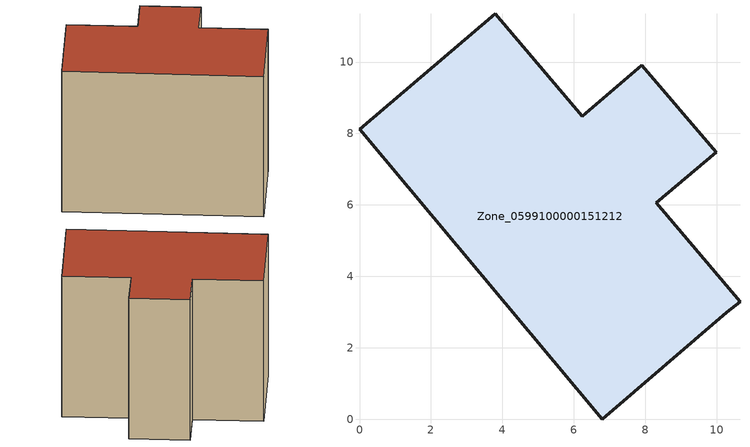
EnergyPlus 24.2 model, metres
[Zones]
Zone_0599100000151212
 floor ground (C_G): 9.98,7.47 8.3,6.06 10.65,3.29 10.29,2.99 6.79,0 0,8.12 3.8,11.35 6.23,8.49 7.9,9.91 z0.17
 wall outside (C_F): 3.8,11.35 0,8.12 6.79,0 10.29,2.99 10.65,3.29 8.3,6.06 9.98,7.47 7.9,9.91 6.23,8.49 3.8,11.35 z0.17:8.56
 roof outside (C_R): 6.79,0 10.29,2.99 10.65,3.29 8.3,6.06 9.98,7.47 7.9,9.91 6.23,8.49 3.8,11.35 0,8.12 z8.56
[BUILDING]
Pand.0599100000151212: North Axis=0; Terrain=City; Loads Convergence Tolerance Value=0.04; Temperature Convergence Tolerance Value=0.4; Solar Distribution=FullExterior; Maximum Number of Warmup Days=25; Minimum Number of Warmup Days=1
[Site:Location]
Rotterdam.The.Hague.AP_ZH_NLD Design_Conditions: Latitude=51.96; Longitude=4.45; Time Zone=1; Elevation=-4.5
[SITE:GROUNDTEMPERATURE:BUILDINGSURFACE]
18, 18, 18, 18, 18, 18, 18, 18, 18, 18, 18, 18
[MATERIAL] Thermal Absorptance=0.9; Solar Absorptance=0.7; Visible Absorptance=0.7
Name | Roughness | Thickness | Conductivity | Density | Specific Heat
G.TC.1975-1991 | MediumSmooth | 0.15 | 0.288461 | 540 | 1210
F.TC.1975-1991 | Rough | 0.3 | 0.230769 | 1920 | 840
R.TC.1975-1991 | MediumRough | 0.2 | 0.153846 | 1500 | 1000
[CONSTRUCTION]
C_G: G.TC.1975-1991
C_F: F.TC.1975-1991
C_R: R.TC.1975-1991
[ZONE]
Zone_0599100000151212: Type=1; Multiplier=1; Ceiling Height=Autocalculate; Volume=Autocalculate; Floor Area=autocalculate; Part of Total Floor Area=Yes
[ZONEINFILTRATION:DESIGNFLOWRATE]
Infil_Zone_0599100000151212: Zone or ZoneList or Space or SpaceList=Zone_0599100000151212; Schedule=AlwaysOn; Design Flow Rate Calculation Method=Flow/Area; Flow Rate per Floor Area=0.003; Constant Term Coefficient=1; Temperature Term Coefficient=0; Velocity Term Coefficient=0; Velocity Squared Term Coefficient=0
[HVACTEMPLATE:ZONE:IDEALLOADSAIRSYSTEM]
Zone_0599100000151212: Maximum Heating Supply Air Temperature=50; Minimum Cooling Supply Air Temperature=13; Maximum Heating Supply Air Humidity Ratio=0.0156; Minimum Cooling Supply Air Humidity Ratio=0.0077; Heating Limit=NoLimit; Cooling Limit=NoLimit; Dehumidification Control Type=ConstantSensibleHeatRatio; Cooling Sensible Heat Ratio=0.7; Dehumidification Setpoint=60; Humidification Control Type=None; Humidification Setpoint=30; Outdoor Air Method=None; Outdoor Air Flow Rate per Person=0.00944; Outdoor Air Flow Rate per Zone Floor Area=0; Outdoor Air Flow Rate per Zone=0; Demand Controlled Ventilation Type=None; Outdoor Air Economizer Type=NoEconomizer; Heat Recovery Type=None; Sensible Heat Recovery Effectiveness=0.7; Latent Heat Recovery Effectiveness=0.65
[ZONECONTROL:THERMOSTAT]
ThermostatControl_Zone_0599100000151212: Zone or ZoneList=Zone_0599100000151212; Control Type Schedule=DualSetpointControlType; Control 1=Thermostat_Zone_0599100000151212; Temperature Difference Between Cutout And Setpoint=0
[THERMOSTATSETPOINT:DUALSETPOINT]
Thermostat_Zone_0599100000151212: Heating Setpoint Temperature Schedule=HeatingSetpoint_Zone_0599100000151212; Cooling Setpoint Temperature Schedule=CoolingSetpoint_Zone_0599100000151212
[SCHEDULE:COMPACT]
HeatingSetpoint_Zone_0599100000151212: Through: 12/31, For: AllDays, Until: 24:00, 21
CoolingSetpoint_Zone_0599100000151212: Through: 12/31, For: AllDays, Until: 24:00, 24
DualSetpointControlType: Through: 12/31, For: AllDays, Until: 24:00, 4
AlwaysOn: Through: 12/31, For: AllDays, Until: 24:00, 1
